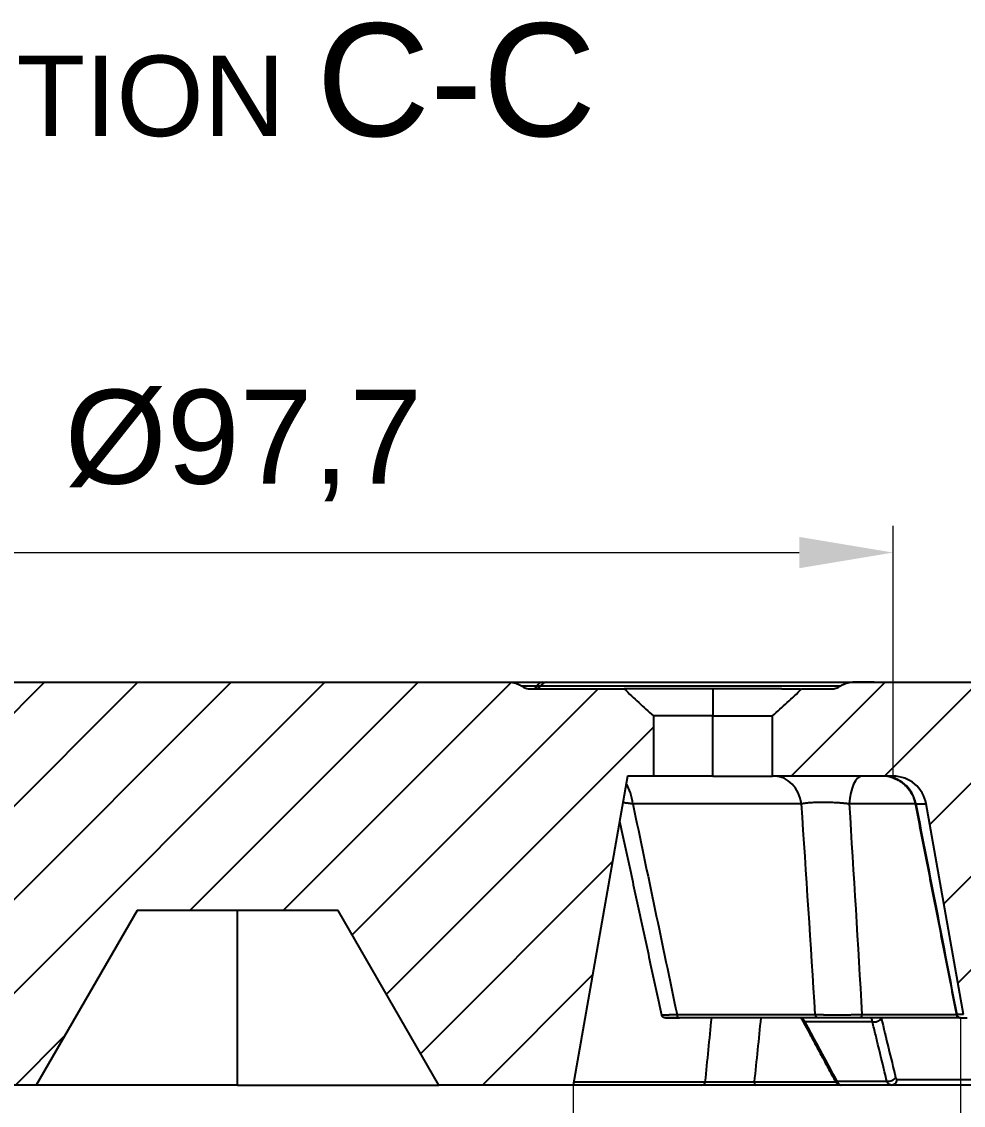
# Model space of a CAD drawing. Header units: millimetres. Extents: x 18 to 755, y 19 to 576.
# Drawn here: x 581.1 to 651.3, y 460.8 to 541.5 of the extents above; entities that cross this region are included whole.
import ezdxf

# ---------------------------------------------------------------- set-up
doc = ezdxf.new("R2010")
doc.units = ezdxf.units.MM
doc.layers.add('1', color=7, linetype='Continuous', true_color=0xffffff)
doc.styles.add('Arial', font='Arial')
doc.dimstyles.get("Standard").update_dxf_attribs({"dimtxt": 0.18, "dimasz": 0.18, "dimexe": 0.18, "dimexo": 0.0625, "dimgap": 0.09, "dimtad": 0, "dimtih": 1, "dimtoh": 1, "dimdec": 4, "dimzin": 0, "dimdsep": 46, "dimtxsty": 'Standard', "dimcen": 0.09, "dimadec": 0, "dimazin": 0, "dimtfac": 1, "dimtdec": 4, "dimtofl": 0, "dimtmove": 0, "dimatfit": 3, "dimfxl": 1, "dimtolj": 1, "dimtzin": 0, "dimarcsym": 0})

# ---------------------------------------------------------------- blocks, each defined once
blk = doc.blocks.new('_U2')
at = {"layer": '1', "color": 18, "linetype": 'Continuous', "lineweight": 13}
for p, q in [((548.343, 485.321), (548.343, 503.973)), ((646.037, 485.321), (646.037, 503.973)), ((555.343, 501.973), (639.037, 501.973))]:
    blk.add_line(p, q, dxfattribs=at)
at = {"layer": '1', "color": 18}
for points in [[(555.343, 503.14), (555.343, 500.806), (548.343, 501.973)], [(639.037, 500.806), (639.037, 503.14), (646.037, 501.973)]]:
    blk.add_solid(points, dxfattribs=at)
at = {"layer": 'Defpoints', "color": 0}
for p in [(646.037, 501.973), (548.343, 485.321), (646.037, 485.321)]:
    blk.add_point(p, dxfattribs=at)
at = {"layer": '1', "color": 18, "lineweight": -3, "insert": (584.303, 514.104), "char_height": 7, "attachment_point": 1, "style": 'Arial'}
blk.add_mtext('\\A1;%%c97,7', dxfattribs=at)
blk = doc.blocks.new('_U3')
at = {"layer": '1', "color": 18, "linetype": 'Continuous', "lineweight": 13}
for p, q in [((468.19, 462.321), (468.19, 390.241)), ((726.19, 462.321), (726.19, 390.241)), ((475.19, 392.241), (719.19, 392.241))]:
    blk.add_line(p, q, dxfattribs=at)
at = {"layer": '1', "color": 18}
for points in [[(475.19, 393.408), (475.19, 391.075), (468.19, 392.241)], [(719.19, 391.075), (719.19, 393.408), (726.19, 392.241)]]:
    blk.add_solid(points, dxfattribs=at)
at = {"layer": 'Defpoints', "color": 0}
for p in [(468.19, 462.321), (726.19, 462.321), (726.19, 392.241)]:
    blk.add_point(p, dxfattribs=at)
at = {"layer": '1', "color": 18, "lineweight": -3, "insert": (585.651, 403.273), "char_height": 7, "attachment_point": 1, "style": 'Arial'}
blk.add_mtext('\\A1;%%c258', dxfattribs=at)
blk = doc.blocks.new('_U5')
at = {"layer": '1', "color": 18, "linetype": 'Continuous', "lineweight": 13}
for p, q in [((543.116, 467.569), (542.994, 414.802)), ((651.065, 467.321), (650.944, 414.554)), ((549.999, 416.786), (643.949, 416.57))]:
    blk.add_line(p, q, dxfattribs=at)
at = {"layer": '1', "color": 18}
for points in [[(550.002, 417.952), (549.996, 415.619), (542.999, 416.802)], [(643.946, 415.403), (643.951, 417.737), (650.949, 416.554)]]:
    blk.add_solid(points, dxfattribs=at)
at = {"layer": 'Defpoints', "color": 0}
for p in [(543.116, 467.569), (651.065, 467.321), (650.949, 416.554)]:
    blk.add_point(p, dxfattribs=at)
at = {"layer": '1', "color": 18, "lineweight": -3, "insert": (581.388, 428.845), "char_height": 7, "attachment_point": 1, "rotation": 359.86842, "style": 'Arial'}
blk.add_mtext('\\A1;%%c107,9', dxfattribs=at)
blk = doc.blocks.new('_U6')
at = {"layer": '1', "color": 18, "linetype": 'Continuous', "lineweight": 13}
for p, q in [((572.19, 462.321), (572.19, 434.934)), ((622.19, 462.321), (622.19, 434.934)), ((579.19, 436.934), (615.19, 436.934))]:
    blk.add_line(p, q, dxfattribs=at)
at = {"layer": '1', "color": 18}
for points in [[(579.19, 438.1), (579.19, 435.767), (572.19, 436.934)], [(615.19, 435.767), (615.19, 438.1), (622.19, 436.934)]]:
    blk.add_solid(points, dxfattribs=at)
at = {"layer": 'Defpoints', "color": 0}
for p in [(572.19, 462.321), (622.19, 462.321), (622.19, 436.934)]:
    blk.add_point(p, dxfattribs=at)
at = {"layer": '1', "color": 18, "lineweight": -3, "insert": (588.388, 447.966), "char_height": 7, "attachment_point": 1, "style": 'Arial'}
blk.add_mtext('\\A1;%%c50', dxfattribs=at)

msp = doc.modelspace()

# ---------------------------------------------------------------- hatches: boundary and pattern name
at = {"layer": '1', "lineweight": -3}
h = msp.add_hatch(dxfattribs=at)
h.set_pattern_fill('ANSI31', scale=1.55, style=0)
edge = h.paths.add_edge_path(flags=0)
edge.add_line((568.135, 485.321), (566.214, 485.321))
edge.add_line((566.214, 485.321), (566.214, 489.821))
edge.add_spline(control_points=[(566.214, 489.821), (566.397, 489.985), (566.581, 490.148), (566.944, 490.479), (567.126, 490.645), (567.668, 491.146), (568.027, 491.483), (568.384, 491.821)], knot_values=[0, 0, 0, 0, 0.25, 0.25, 0.5, 0.5, 1, 1, 1, 1], degree=3, periodic=0)
edge.add_line((568.384, 491.821), (575.376, 491.821))
edge.add_spline(control_points=[(575.376, 491.821), (575.433, 491.821), (575.545, 491.829), (575.655, 491.854), (575.764, 491.888), (575.817, 491.909), (575.919, 491.959), (575.968, 491.988), (576.014, 492.021)], knot_values=[0, 0, 0, 0, 0.25, 0.5, 0.5, 0.75, 0.75, 1, 1, 1, 1], degree=3, periodic=0)
edge.add_spline(control_points=[(576.014, 492.021), (576.084, 492.07), (576.158, 492.113), (576.273, 492.17), (576.313, 492.187), (576.392, 492.218), (576.432, 492.232), (576.514, 492.258), (576.555, 492.269), (576.638, 492.288), (576.68, 492.295), (576.806, 492.314), (576.89, 492.321), (576.976, 492.321)], knot_values=[0, 0, 0, 0, 0.25, 0.25, 0.375, 0.375, 0.5, 0.5, 0.625, 0.625, 0.75, 0.75, 1, 1, 1, 1], degree=3, periodic=0)
edge.add_line((576.976, 492.321), (617.404, 492.321))
edge.add_spline(control_points=[(617.404, 492.321), (617.49, 492.321), (617.575, 492.314), (617.702, 492.295), (617.744, 492.287), (617.827, 492.268), (617.868, 492.257), (617.989, 492.22), (618.068, 492.189), (618.184, 492.132), (618.221, 492.112), (618.295, 492.068), (618.331, 492.045), (618.366, 492.021)], knot_values=[0, 0, 0, 0, 0.25, 0.25, 0.375, 0.375, 0.5, 0.5, 0.75, 0.75, 0.875, 0.875, 1, 1, 1, 1], degree=3, periodic=0)
edge.add_spline(control_points=[(618.366, 492.021), (618.412, 491.988), (618.461, 491.959), (618.562, 491.91), (618.614, 491.889), (618.723, 491.855), (618.778, 491.842), (618.891, 491.825), (618.948, 491.821), (619.005, 491.821)], knot_values=[0, 0, 0, 0, 0.25, 0.25, 0.5, 0.5, 0.75, 0.75, 1, 1, 1, 1], degree=3, periodic=0)
edge.add_line((619.005, 491.821), (625.996, 491.821))
edge.add_spline(control_points=[(625.996, 491.821), (626.354, 491.483), (626.713, 491.146), (627.255, 490.646), (627.436, 490.479), (627.8, 490.148), (627.983, 489.985), (628.166, 489.821)], knot_values=[0, 0, 0, 0, 0.5, 0.5, 0.75, 0.75, 1, 1, 1, 1], degree=3, periodic=0)
edge.add_line((628.166, 489.821), (628.166, 485.321))
edge.add_line((628.166, 485.321), (626.246, 485.321))
edge.add_line((626.246, 485.321), (622.19, 462.321))
edge.add_line((622.19, 462.321), (612.19, 462.321))
edge.add_line((612.19, 462.321), (604.685, 475.321))
edge.add_line((604.685, 475.321), (589.696, 475.321))
edge.add_line((589.696, 475.321), (582.19, 462.321))
edge.add_line((582.19, 462.321), (572.19, 462.321))
edge.add_line((572.19, 462.321), (568.135, 485.321))
edge = h.paths.add_edge_path(flags=0)
edge.add_line((726.19, 462.321), (722.11, 462.321))
edge.add_arc((722.11, 462.821), 0.5, 190, 270, ccw=False)
edge.add_line((721.617, 462.734), (717.999, 483.255))
edge.add_arc((715.537, 482.821), 2.5, 10, 90)
edge.add_line((715.537, 485.321), (663.343, 485.321))
edge.add_arc((663.343, 482.821), 2.5, 90, 170)
edge.add_line((660.881, 483.255), (658.145, 467.734))
edge.add_arc((657.652, 467.821), 0.5, 270, 350, ccw=False)
edge.add_line((657.652, 467.321), (651.56, 467.321))
edge.add_arc((651.56, 467.621), 0.3, 190, 270, ccw=False)
edge.add_line((651.265, 467.569), (648.499, 483.255))
edge.add_arc((646.037, 482.821), 2.5, 10, 90)
edge.add_line((646.037, 485.321), (637.054, 485.321))
edge.add_line((637.054, 485.321), (637.054, 489.821))
edge.add_spline(control_points=[(637.054, 489.821), (637.237, 489.985), (637.421, 490.148), (637.785, 490.479), (637.966, 490.645), (638.508, 491.146), (638.867, 491.483), (639.225, 491.821)], knot_values=[0, 0, 0, 0, 0.25, 0.25, 0.5, 0.5, 1, 1, 1, 1], degree=3, periodic=0)
edge.add_line((639.225, 491.821), (641.44, 491.821))
edge.add_spline(control_points=[(641.44, 491.821), (641.497, 491.821), (641.554, 491.825), (641.665, 491.842), (641.72, 491.854), (641.829, 491.888), (641.882, 491.909), (641.985, 491.959), (642.034, 491.988), (642.08, 492.021)], knot_values=[0, 0, 0, 0, 0.25, 0.25, 0.5, 0.5, 0.75, 0.75, 1, 1, 1, 1], degree=3, periodic=0)
edge.add_spline(control_points=[(642.08, 492.021), (642.15, 492.07), (642.223, 492.113), (642.377, 492.188), (642.456, 492.219), (642.578, 492.257), (642.619, 492.268), (642.701, 492.287), (642.743, 492.295), (642.868, 492.314), (642.952, 492.321), (643.037, 492.321)], knot_values=[0, 0, 0, 0, 0.25, 0.25, 0.5, 0.5, 0.625, 0.625, 0.75, 0.75, 1, 1, 1, 1], degree=3, periodic=0)
edge.add_spline(control_points=[(643.037, 492.321), (654.226, 492.321), (665.415, 492.321), (676.604, 492.321)], knot_values=[0, 0, 0, 0, 1, 1, 1, 1], degree=3, periodic=0)
edge.add_arc((676.604, 490.821), 1.5, 53.1301, 90, ccw=False)
edge.add_arc((678.104, 492.821), 1, 233.1301, 270)
edge.add_line((678.104, 491.821), (691.276, 491.821))
edge.add_arc((691.276, 492.821), 1, 270, 306.8699)
edge.add_arc((692.776, 490.821), 1.5, 90, 126.8699, ccw=False)
edge.add_line((692.776, 492.321), (736.19, 492.321))
edge.add_line((736.19, 492.321), (736.19, 482.98))
edge.add_line((736.19, 482.98), (734.053, 465.321))
edge.add_line((734.053, 465.321), (726.19, 465.321))
edge.add_line((726.19, 465.321), (726.19, 462.321))
edge = h.paths.add_edge_path(flags=0)
edge.add_spline(control_points=[(555.156, 491.821), (555.513, 491.483), (555.872, 491.146), (556.414, 490.646), (556.596, 490.479), (556.96, 490.149), (557.143, 489.985), (557.326, 489.821)], knot_values=[0, 0, 0, 0, 0.5, 0.5, 0.75, 0.75, 1, 1, 1, 1], degree=3, periodic=0)
edge.add_line((557.326, 489.821), (557.326, 485.321))
edge.add_line((557.326, 485.321), (548.343, 485.321))
edge.add_arc((548.343, 482.821), 2.5, 90, 170)
edge.add_line((545.881, 483.255), (543.116, 467.569))
edge.add_arc((542.82, 467.621), 0.3, 270, 350, ccw=False)
edge.add_line((542.82, 467.321), (536.728, 467.321))
edge.add_arc((536.728, 467.821), 0.5, 190, 270, ccw=False)
edge.add_line((536.236, 467.734), (533.499, 483.255))
edge.add_arc((531.037, 482.821), 2.5, 10, 90)
edge.add_line((531.037, 485.321), (478.843, 485.321))
edge.add_arc((478.843, 482.821), 2.5, 90, 170)
edge.add_line((476.381, 483.255), (472.763, 462.734))
edge.add_arc((472.271, 462.821), 0.5, 270, 350, ccw=False)
edge.add_line((472.271, 462.321), (468.19, 462.321))
edge.add_line((468.19, 462.321), (468.19, 465.321))
edge.add_line((468.19, 465.321), (460.327, 465.321))
edge.add_line((460.327, 465.321), (458.19, 482.98))
edge.add_line((458.19, 482.98), (458.19, 492.321))
edge.add_line((458.19, 492.321), (501.604, 492.321))
edge.add_arc((501.604, 490.821), 1.5, 53.1301, 90, ccw=False)
edge.add_arc((503.104, 492.821), 1, 233.1301, 270)
edge.add_line((503.104, 491.821), (516.276, 491.821))
edge.add_arc((516.276, 492.821), 1, 270, 306.8699)
edge.add_arc((517.776, 490.821), 1.5, 90, 126.8699, ccw=False)
edge.add_spline(control_points=[(517.776, 492.321), (528.965, 492.321), (540.154, 492.321), (551.343, 492.321)], knot_values=[0, 0, 0, 0, 1, 1, 1, 1], degree=3, periodic=0)
edge.add_spline(control_points=[(551.343, 492.321), (551.428, 492.321), (551.513, 492.314), (551.639, 492.295), (551.681, 492.287), (551.764, 492.268), (551.804, 492.257), (551.925, 492.219), (552.004, 492.188), (552.119, 492.132), (552.156, 492.112), (552.229, 492.068), (552.265, 492.045), (552.3, 492.021)], knot_values=[0, 0, 0, 0, 0.25, 0.25, 0.375, 0.375, 0.5, 0.5, 0.75, 0.75, 0.875, 0.875, 1, 1, 1, 1], degree=3, periodic=0)
edge.add_spline(control_points=[(552.3, 492.021), (552.347, 491.988), (552.395, 491.959), (552.497, 491.909), (552.549, 491.889), (552.658, 491.855), (552.714, 491.842), (552.826, 491.825), (552.883, 491.821), (552.94, 491.821)], knot_values=[0, 0, 0, 0, 0.25, 0.25, 0.5, 0.5, 0.75, 0.75, 1, 1, 1, 1], degree=3, periodic=0)
edge.add_line((552.94, 491.821), (555.156, 491.821))

# ---------------------------------------------------------------- linework, layer by layer
at = {"layer": '1', "color": 7, "lineweight": -3}
for p, q in [((576.976, 492.321), (617.404, 492.321)), ((643.037, 492.321), (676.604, 492.321)), ((618.366, 492.021), (618.366, 492.021)), ((619.005, 491.821), (625.996, 491.821)), ((632.61, 491.821), (625.996, 491.821)), ((637.739, 491.821), (632.61, 491.821)), ((632.61, 491.821), (632.61, 489.821)), ((639.225, 491.821), (641.44, 491.821)), ((628.166, 489.821), (628.166, 485.321)), ((632.61, 489.821), (628.166, 489.821)), ((632.61, 485.321), (632.61, 489.821)), ((632.61, 489.821), (637.054, 489.821)), ((637.054, 485.321), (637.054, 489.821)), ((626.246, 485.321), (622.19, 462.321)), ((628.166, 485.321), (626.246, 485.321)), ((632.61, 485.321), (628.166, 485.321)), ((632.61, 485.321), (637.054, 485.321)), ((646.037, 485.321), (637.054, 485.321)), ((639.209, 483.255), (626.636, 483.255)), ((647.699, 483.255), (642.759, 483.255)), ((647.723, 483.255), (648.499, 483.255)), ((651.265, 467.569), (648.499, 483.255)), ((589.696, 475.321), (582.19, 462.321)), ((604.685, 475.321), (589.696, 475.321)), ((597.19, 462.321), (597.19, 475.321)), ((612.19, 462.321), (604.685, 475.321)), ((629.93, 467.569), (640.228, 467.569)), ((640.463, 467.321), (630.109, 467.321)), ((651.065, 467.321), (643.597, 467.321)), ((643.71, 467.569), (650.773, 467.569)), ((651.265, 467.569), (650.772, 467.569)), ((651.065, 467.321), (651.56, 467.321)), ((644.489, 467.028), (639.45, 467.028)), ((622.234, 462.569), (632.037, 462.569)), ((635.68, 462.569), (641.771, 462.569)), ((641.833, 462.614), (645.565, 462.614)), ((646.332, 462.734), (659.245, 462.734)), ((582.19, 462.321), (572.19, 462.321)), ((597.19, 462.321), (582.19, 462.321)), ((597.19, 462.321), (612.19, 462.321)), ((622.19, 462.321), (612.19, 462.321)), ((631.764, 462.321), (622.19, 462.321)), ((642.165, 462.321), (635.772, 462.321)), ((645.877, 462.321), (642.164, 462.321)), ((658.79, 462.321), (645.877, 462.321))]:
    msp.add_line(p, q, dxfattribs=at)
msp.add_arc((646.037, 482.821), 2.5, 10, 90, dxfattribs=at)
for centre, major_axis, ratio, start_param, end_param in [((619.879, 490.821), (0, -1.5), 0.434018, 3.141593, 3.785094), ((620.234, 490.821), (0, -1.5), 0.555721, 3.141593, 3.785094), ((619.228, 492.821), (0, 1), 0.434018, 3.141593, 3.785094), ((619.4, 492.821), (0, 1), 0.555721, 3.141593, 3.785094), ((637.193, 482.821), (0, -2.5), 0.818948, 1.745329, 3.141593), ((643.702, 482.821), (0, -2.5), 0.382668, 3.141593, 4.537856), ((645.298, 482.821), (0, -2.5), 0.984875, 1.745329, 3.141593), ((625.223, 482.821), (0, -2.5), 0.573895, 1.745329, 2.445425), ((630.109, 467.621), (0, 0.3), 0.60546, 1.745329, 3.141593), ((640.463, 467.621), (0, 0.3), 0.795895, 1.745329, 3.141593), ((643.597, 467.621), (0, 0.3), 0.382668, 3.141593, 4.537856), ((644.692, 467.381), (0.486, 0.118), 0.713982, 4.11653, 5.714791), ((651.065, 467.621), (0, 0.3), 0.990894, 1.745329, 3.141593), ((639.559, 467.24), (-0.264, -0.143), 0.595518, 6.268256, 7.140514), ((631.764, 462.621), (0, 0.3), 0.923873, 3.141593, 4.537856), ((635.772, 462.621), (0, 0.3), 0.309266, 1.745329, 3.141593), ((641.942, 462.826), (-0.264, -0.143), 0.595499, 6.275235, 7.139363), ((645.761, 462.967), (0.486, 0.117), 0.711726, 4.132421, 5.716874), ((645.877, 462.821), (0, 0.5), 0.923873, 3.141593, 4.537856)]:
    msp.add_ellipse(centre, major_axis=major_axis, ratio=ratio, start_param=start_param, end_param=end_param, dxfattribs=at)
for points, knots in [([(617.404, 492.321), (617.49, 492.321), (617.575, 492.314), (617.702, 492.295), (617.744, 492.287), (617.827, 492.268), (617.868, 492.257), (617.989, 492.22), (618.068, 492.189), (618.184, 492.132), (618.221, 492.112), (618.295, 492.068), (618.331, 492.045), (618.366, 492.021)], [0, 0, 0, 0, 0.25, 0.25, 0.375, 0.375, 0.5, 0.5, 0.75, 0.75, 0.875, 0.875, 1, 1, 1, 1]), ([(617.459, 492.321), (617.485, 492.321), (617.512, 492.321), (617.738, 492.321), (617.94, 492.321), (618.34, 492.321), (618.538, 492.321), (618.93, 492.321), (619.124, 492.321), (619.507, 492.321), (619.697, 492.321), (619.879, 492.321)], [0, 0, 0, 0, 0.032414, 0.032414, 0.274311, 0.274311, 0.516207, 0.516207, 0.758104, 0.758104, 1, 1, 1, 1]), ([(619.879, 492.321), (619.948, 492.321), (620.015, 492.321), (620.132, 492.321), (620.184, 492.321), (620.234, 492.321)], [0, 0, 0, 0, 0.557102, 0.557102, 1, 1, 1, 1]), ([(620.234, 492.321), (623.043, 492.321), (625.751, 492.321), (629.607, 492.321), (630.858, 492.321), (632.673, 492.321), (633.267, 492.321), (634.426, 492.321), (634.991, 492.321), (636.637, 492.321), (637.671, 492.321), (639.586, 492.321), (640.466, 492.321), (641.64, 492.321), (642.004, 492.321), (642.67, 492.321), (642.973, 492.321), (643.508, 492.321), (643.74, 492.321), (644.128, 492.321), (644.283, 492.321), (644.621, 492.321), (644.68, 492.321), (644.533, 492.321), (644.493, 492.321), (644.39, 492.321), (644.328, 492.321), (644.11, 492.321), (643.923, 492.321), (643.505, 492.321), (643.285, 492.321), (643.038, 492.321)], [0, 0, 0, 0, 0.191879, 0.191879, 0.287819, 0.287819, 0.335788, 0.335788, 0.383758, 0.383758, 0.479698, 0.479698, 0.575637, 0.575637, 0.623607, 0.623607, 0.671577, 0.671577, 0.719547, 0.719547, 0.767517, 0.767517, 0.863456, 0.863456, 0.887441, 0.887441, 0.911426, 0.911426, 0.959396, 0.959396, 1, 1, 1, 1]), ([(642.08, 492.021), (642.15, 492.07), (642.223, 492.113), (642.377, 492.188), (642.456, 492.219), (642.578, 492.257), (642.619, 492.268), (642.701, 492.287), (642.743, 492.295), (642.868, 492.314), (642.952, 492.321), (643.037, 492.321)], [0, 0, 0, 0, 0.25, 0.25, 0.5, 0.5, 0.625, 0.625, 0.75, 0.75, 1, 1, 1, 1]), ([(618.366, 492.021), (618.412, 491.988), (618.461, 491.959), (618.562, 491.91), (618.614, 491.889), (618.723, 491.855), (618.778, 491.842), (618.891, 491.825), (618.948, 491.821), (619.005, 491.821)], [0, 0, 0, 0, 0.25, 0.25, 0.5, 0.5, 0.75, 0.75, 1, 1, 1, 1]), ([(619.489, 492.021), (619.295, 492.021), (619.093, 492.02), (618.717, 492.02), (618.541, 492.021), (618.366, 492.021)], [0, 0, 0, 0, 0.526454, 0.526454, 1, 1, 1, 1]), ([(619.734, 492.021), (619.727, 492.021), (619.714, 492.021), (619.694, 492.021), (619.674, 492.021), (619.654, 492.021), (619.634, 492.021), (619.614, 492.021), (619.593, 492.021), (619.573, 492.021), (619.552, 492.021), (619.531, 492.021), (619.51, 492.021), (619.496, 492.021), (619.489, 492.021)], [0, 0, 0, 0, 0.083219, 0.166438, 0.249663, 0.332901, 0.416157, 0.499439, 0.582751, 0.666101, 0.749495, 0.832938, 0.916438, 1, 1, 1, 1]), ([(642.081, 492.021), (641.592, 492.021), (641.009, 492.021), (639.576, 492.021), (638.707, 492.021), (636.822, 492.021), (635.804, 492.021), (634.186, 492.021), (633.632, 492.021), (632.495, 492.021), (631.911, 492.021), (630.133, 492.021), (628.907, 492.021), (625.13, 492.021), (622.481, 492.021), (619.734, 492.021)], [0, 0, 0, 0, 0.124279, 0.124279, 0.270233, 0.270233, 0.416186, 0.416186, 0.489163, 0.489163, 0.56214, 0.56214, 0.708093, 0.708093, 1, 1, 1, 1]), ([(625.996, 491.821), (626.354, 491.483), (626.713, 491.146), (627.255, 490.646), (627.436, 490.479), (627.8, 490.148), (627.983, 489.984), (628.166, 489.821)], [0, 0, 0, 0, 0.5, 0.5, 0.75, 0.75, 1, 1, 1, 1]), ([(637.054, 489.821), (637.238, 489.984), (637.421, 490.148), (637.785, 490.479), (637.966, 490.645), (638.508, 491.146), (638.867, 491.483), (639.225, 491.821)], [0, 0, 0, 0, 0.25, 0.25, 0.5, 0.5, 1, 1, 1, 1]), ([(637.739, 491.821), (637.889, 491.821), (638.033, 491.822), (638.236, 491.825), (638.301, 491.825), (638.428, 491.826), (638.489, 491.826), (638.577, 491.826), (638.606, 491.826), (638.662, 491.826), (638.689, 491.826), (638.77, 491.825), (638.821, 491.825), (638.967, 491.822), (639.055, 491.821), (639.135, 491.821)], [0, 0, 0, 0, 0.25, 0.25, 0.375, 0.375, 0.5, 0.5, 0.5625, 0.5625, 0.625, 0.625, 0.75, 0.75, 1, 1, 1, 1]), ([(641.44, 491.821), (641.497, 491.821), (641.554, 491.825), (641.665, 491.842), (641.72, 491.854), (641.829, 491.888), (641.882, 491.909), (641.985, 491.959), (642.034, 491.988), (642.08, 492.021)], [0, 0, 0, 0, 0.25, 0.25, 0.5, 0.5, 0.75, 0.75, 1, 1, 1, 1]), ([(645.819, 485.296), (645.818, 485.29), (645.837, 485.273), (645.949, 485.227), (646.176, 485.136), (646.462, 484.995), (646.764, 484.797), (647.127, 484.474), (647.473, 483.974), (647.623, 483.538), (647.667, 483.307)], [0, 0, 0, 0, 0.095686, 0.236212, 0.357171, 0.460671, 0.55323, 0.642853, 0.823089, 1, 1, 1, 1]), ([(626.636, 483.255), (626.629, 483.256), (626.614, 483.258), (626.592, 483.261), (626.571, 483.263), (626.549, 483.266), (626.528, 483.269), (626.507, 483.272), (626.486, 483.274), (626.466, 483.277), (626.445, 483.28), (626.425, 483.282), (626.405, 483.285), (626.385, 483.287), (626.365, 483.29), (626.346, 483.292), (626.326, 483.294), (626.307, 483.297), (626.288, 483.299), (626.27, 483.301), (626.251, 483.303), (626.233, 483.306), (626.215, 483.308), (626.197, 483.31), (626.179, 483.312), (626.162, 483.314), (626.145, 483.316), (626.128, 483.318), (626.111, 483.32), (626.094, 483.322), (626.078, 483.324), (626.062, 483.325), (626.046, 483.327), (626.03, 483.329), (626.015, 483.331), (625.999, 483.332), (625.984, 483.334), (625.97, 483.335), (625.955, 483.337), (625.94, 483.339), (625.926, 483.34), (625.91, 483.342), (625.9, 483.343), (625.893, 483.343)], [0, 0, 0, 0, 0.02566, 0.051263, 0.076807, 0.10229, 0.127713, 0.153072, 0.178367, 0.203597, 0.22876, 0.253855, 0.278881, 0.303835, 0.328718, 0.353528, 0.378263, 0.402923, 0.427505, 0.452009, 0.476434, 0.500778, 0.52504, 0.549219, 0.573314, 0.597324, 0.621247, 0.645083, 0.66883, 0.692486, 0.716053, 0.739527, 0.762908, 0.786195, 0.809387, 0.832482, 0.855481, 0.878382, 0.901184, 0.923885, 0.946486, 0.968986, 1, 1, 1, 1]), ([(642.759, 483.255), (642.751, 483.256), (642.735, 483.258), (642.711, 483.261), (642.686, 483.263), (642.662, 483.266), (642.637, 483.269), (642.613, 483.272), (642.588, 483.274), (642.564, 483.277), (642.539, 483.28), (642.515, 483.282), (642.49, 483.285), (642.465, 483.287), (642.441, 483.29), (642.416, 483.292), (642.392, 483.294), (642.367, 483.297), (642.343, 483.299), (642.318, 483.301), (642.294, 483.303), (642.269, 483.306), (642.245, 483.308), (642.22, 483.31), (642.196, 483.312), (642.172, 483.314), (642.147, 483.316), (642.123, 483.318), (642.099, 483.32), (642.075, 483.322), (642.051, 483.324), (642.027, 483.325), (642.003, 483.327), (641.979, 483.329), (641.955, 483.331), (641.931, 483.332), (641.907, 483.334), (641.884, 483.335), (641.86, 483.337), (641.837, 483.338), (641.813, 483.34), (641.713, 483.346), (641.536, 483.355), (641.283, 483.365), (641.035, 483.371), (640.793, 483.373), (640.557, 483.371), (640.328, 483.365), (640.106, 483.355), (639.952, 483.346), (639.858, 483.338), (639.819, 483.335), (639.78, 483.332), (639.741, 483.328), (639.703, 483.325), (639.665, 483.321), (639.627, 483.317), (639.589, 483.312), (639.552, 483.308), (639.515, 483.303), (639.479, 483.299), (639.443, 483.294), (639.408, 483.289), (639.373, 483.283), (639.339, 483.278), (639.306, 483.272), (639.273, 483.267), (639.241, 483.261), (639.22, 483.257), (639.209, 483.255)], [0, 0, 0, 0, 0.006624, 0.013234, 0.019828, 0.026406, 0.032968, 0.039514, 0.046044, 0.052556, 0.059051, 0.065528, 0.071988, 0.078428, 0.084851, 0.091254, 0.097638, 0.104002, 0.110346, 0.11667, 0.122973, 0.129255, 0.135516, 0.141756, 0.147973, 0.154169, 0.160342, 0.166492, 0.17262, 0.178724, 0.184804, 0.190861, 0.196894, 0.202902, 0.208885, 0.214844, 0.220778, 0.226686, 0.232568, 0.238425, 0.244255, 0.250059, 0.313368, 0.376237, 0.438495, 0.499985, 0.561512, 0.623798, 0.686682, 0.749996, 0.762246, 0.774611, 0.78709, 0.79968, 0.812377, 0.825181, 0.838088, 0.851096, 0.864201, 0.877402, 0.890695, 0.904077, 0.917546, 0.931098, 0.944731, 0.95844, 0.972224, 0.986078, 1, 1, 1, 1]), ([(647.723, 483.255), (647.721, 483.256), (647.718, 483.258), (647.713, 483.261), (647.709, 483.263), (647.704, 483.266), (647.7, 483.269), (647.696, 483.272), (647.693, 483.274), (647.69, 483.277), (647.686, 483.28), (647.684, 483.282), (647.681, 483.285), (647.679, 483.287), (647.676, 483.29), (647.674, 483.292), (647.673, 483.294), (647.671, 483.297), (647.67, 483.299), (647.669, 483.301), (647.668, 483.303), (647.667, 483.306), (647.667, 483.308), (647.667, 483.31), (647.667, 483.312), (647.667, 483.314), (647.668, 483.316), (647.668, 483.318), (647.669, 483.32), (647.67, 483.321), (647.67, 483.322), (647.67, 483.322)], [0, 0, 0, 0, 0.036968, 0.073853, 0.110653, 0.147367, 0.183992, 0.220527, 0.256969, 0.293317, 0.329568, 0.365722, 0.401776, 0.437727, 0.473576, 0.509318, 0.544953, 0.58048, 0.615895, 0.651197, 0.686385, 0.721457, 0.756411, 0.791245, 0.825958, 0.860548, 0.895014, 0.929353, 0.963564, 0.997646, 1, 1, 1, 1]), ([(628.771, 467.559), (628.766, 467.558), (628.762, 467.557), (628.776, 467.556), (628.81, 467.556), (628.863, 467.555), (628.934, 467.556), (629.025, 467.556), (629.135, 467.557), (629.228, 467.558), (629.292, 467.559), (629.32, 467.559), (629.349, 467.56), (629.379, 467.56), (629.41, 467.561), (629.442, 467.561), (629.474, 467.561), (629.508, 467.562), (629.542, 467.562), (629.577, 467.563), (629.613, 467.563), (629.65, 467.564), (629.688, 467.565), (629.726, 467.565), (629.765, 467.566), (629.805, 467.566), (629.846, 467.567), (629.888, 467.568), (629.916, 467.568), (629.93, 467.569)], [0, 0, 0, 0, 0.083669, 0.167244, 0.250208, 0.3323, 0.414434, 0.49743, 0.581025, 0.664948, 0.68157, 0.698325, 0.715211, 0.732224, 0.74936, 0.766616, 0.783987, 0.801471, 0.819062, 0.836758, 0.854553, 0.872445, 0.890428, 0.908498, 0.92665, 0.944882, 0.963187, 0.981561, 1, 1, 1, 1]), ([(628.765, 467.558), (628.767, 467.548), (628.772, 467.528), (628.783, 467.502), (628.793, 467.48), (628.802, 467.464), (628.812, 467.45), (628.84, 467.41), (628.873, 467.386), (628.946, 467.356), (629.082, 467.34), (629.314, 467.328), (629.656, 467.322), (629.947, 467.32), (630.109, 467.321)], [0, 0, 0, 0, 0.016697, 0.031351, 0.037702, 0.043856, 0.050733, 0.059405, 0.124723, 0.24083, 0.398052, 0.583645, 0.788116, 1, 1, 1, 1]), ([(630.109, 467.321), (629.875, 467.321), (629.674, 467.321), (629.347, 467.321), (629.225, 467.321), (629.073, 467.321), (629.044, 467.321), (629.084, 467.321), (629.15, 467.321), (629.262, 467.321)], [0, 0, 0, 0, 0.25, 0.25, 0.5, 0.5, 0.75, 0.75, 1, 1, 1, 1]), ([(639.145, 467.321), (639.147, 467.321), (639.15, 467.321), (639.156, 467.32), (639.161, 467.32), (639.167, 467.319), (639.172, 467.318), (639.178, 467.316), (639.183, 467.315), (639.189, 467.313), (639.195, 467.311), (639.2, 467.309), (639.206, 467.307), (639.212, 467.304), (639.217, 467.301), (639.223, 467.298), (639.229, 467.295), (639.235, 467.291), (639.241, 467.288), (639.247, 467.284), (639.252, 467.28), (639.258, 467.275), (639.264, 467.271), (639.27, 467.266), (639.276, 467.261), (639.282, 467.256), (639.288, 467.25), (639.294, 467.245), (639.3, 467.239), (639.305, 467.233), (639.311, 467.227), (639.317, 467.221), (639.323, 467.214), (639.329, 467.207), (639.335, 467.201), (639.341, 467.193), (639.347, 467.186), (639.353, 467.179), (639.359, 467.171), (639.364, 467.163), (639.37, 467.155), (639.376, 467.147), (639.382, 467.139), (639.388, 467.131), (639.393, 467.122), (639.399, 467.113), (639.405, 467.104), (639.411, 467.095), (639.416, 467.086), (639.422, 467.077), (639.428, 467.067), (639.433, 467.058), (639.439, 467.048), (639.445, 467.038), (639.448, 467.031), (639.45, 467.028)], [0, 0, 0, 0, 0.019721, 0.039404, 0.05905, 0.078658, 0.09823, 0.117765, 0.137263, 0.156725, 0.176152, 0.195542, 0.214898, 0.234218, 0.253504, 0.272755, 0.291972, 0.311155, 0.330305, 0.349421, 0.368504, 0.387555, 0.406574, 0.42556, 0.444515, 0.463438, 0.48233, 0.501191, 0.520022, 0.538823, 0.557593, 0.576334, 0.595047, 0.61373, 0.632384, 0.651011, 0.669609, 0.68818, 0.706724, 0.72524, 0.743731, 0.762195, 0.780633, 0.799046, 0.817433, 0.835796, 0.854134, 0.872448, 0.890738, 0.909005, 0.927249, 0.94547, 0.963668, 0.981845, 1, 1, 1, 1]), ([(639.159, 467.306), (639.158, 467.302), (639.167, 467.289), (639.215, 467.23), (639.263, 467.152), (639.294, 467.099)], [0, 0, 0, 0, 0.249066, 0.587139, 1, 1, 1, 1]), ([(640.228, 467.569), (640.233, 467.568), (640.243, 467.568), (640.259, 467.568), (640.275, 467.568), (640.291, 467.567), (640.307, 467.567), (640.323, 467.567), (640.339, 467.566), (640.355, 467.566), (640.372, 467.566), (640.389, 467.565), (640.405, 467.565), (640.422, 467.565), (640.439, 467.565), (640.456, 467.564), (640.474, 467.564), (640.491, 467.564), (640.508, 467.563), (640.526, 467.563), (640.543, 467.563), (640.561, 467.563), (640.579, 467.562), (640.597, 467.562), (640.615, 467.562), (640.633, 467.562), (640.651, 467.562), (640.669, 467.561), (640.687, 467.561), (640.706, 467.561), (640.724, 467.561), (640.742, 467.561), (640.761, 467.56), (640.779, 467.56), (640.798, 467.56), (640.816, 467.56), (640.835, 467.56), (640.854, 467.559), (640.873, 467.559), (640.891, 467.559), (640.91, 467.559), (640.99, 467.558), (641.135, 467.557), (641.352, 467.556), (641.575, 467.556), (641.804, 467.555), (642.038, 467.556), (642.277, 467.556), (642.52, 467.557), (642.699, 467.558), (642.813, 467.559), (642.861, 467.559), (642.91, 467.56), (642.959, 467.56), (643.009, 467.561), (643.058, 467.561), (643.108, 467.561), (643.158, 467.562), (643.208, 467.562), (643.258, 467.563), (643.309, 467.563), (643.359, 467.564), (643.409, 467.565), (643.46, 467.565), (643.51, 467.566), (643.56, 467.566), (643.61, 467.567), (643.66, 467.568), (643.693, 467.568), (643.71, 467.569)], [0, 0, 0, 0, 0.006529, 0.013047, 0.019555, 0.026051, 0.032536, 0.039009, 0.045469, 0.051917, 0.058352, 0.064774, 0.071182, 0.077576, 0.083955, 0.09032, 0.09667, 0.103004, 0.109323, 0.115626, 0.121912, 0.128181, 0.134434, 0.140669, 0.146886, 0.153086, 0.159267, 0.165429, 0.171573, 0.177697, 0.183801, 0.189886, 0.195951, 0.201995, 0.208019, 0.214022, 0.220003, 0.225963, 0.231901, 0.237817, 0.243711, 0.249582, 0.312525, 0.375222, 0.437468, 0.499068, 0.560676, 0.622939, 0.685659, 0.748632, 0.7611, 0.773669, 0.786336, 0.799098, 0.811953, 0.824897, 0.837929, 0.851045, 0.864243, 0.877519, 0.89087, 0.904293, 0.917785, 0.931343, 0.944963, 0.958642, 0.972377, 0.986164, 1, 1, 1, 1]), ([(643.597, 467.321), (643.325, 467.321), (643.04, 467.321), (642.457, 467.321), (642.166, 467.321), (641.601, 467.321), (641.337, 467.321), (640.851, 467.321), (640.641, 467.321), (640.463, 467.321)], [0, 0, 0, 0, 0.25, 0.25, 0.5, 0.5, 0.75, 0.75, 1, 1, 1, 1]), ([(644.489, 467.028), (644.489, 467.032), (644.488, 467.039), (644.487, 467.05), (644.486, 467.061), (644.484, 467.072), (644.483, 467.083), (644.481, 467.093), (644.48, 467.103), (644.478, 467.113), (644.476, 467.123), (644.474, 467.133), (644.473, 467.142), (644.47, 467.151), (644.468, 467.16), (644.466, 467.169), (644.464, 467.178), (644.461, 467.186), (644.459, 467.194), (644.456, 467.202), (644.454, 467.209), (644.451, 467.217), (644.448, 467.224), (644.445, 467.23), (644.442, 467.237), (644.439, 467.245), (644.434, 467.255), (644.428, 467.265), (644.421, 467.275), (644.414, 467.283), (644.407, 467.291), (644.4, 467.298), (644.392, 467.304), (644.384, 467.309), (644.376, 467.313), (644.367, 467.317), (644.359, 467.319), (644.35, 467.32), (644.344, 467.321), (644.341, 467.321)], [0, 0, 0, 0, 0.020849, 0.041697, 0.062546, 0.083393, 0.104241, 0.125088, 0.145935, 0.166781, 0.187627, 0.208473, 0.229318, 0.250163, 0.271007, 0.291851, 0.312695, 0.333538, 0.354381, 0.375223, 0.396065, 0.416907, 0.437748, 0.458588, 0.479428, 0.500268, 0.538954, 0.577595, 0.616191, 0.654744, 0.693255, 0.731726, 0.770158, 0.808552, 0.846909, 0.885232, 0.92352, 0.961776, 1, 1, 1, 1]), ([(650.746, 467.564), (650.749, 467.548), (650.758, 467.516), (650.777, 467.476), (650.796, 467.446), (650.82, 467.416), (650.872, 467.367), (650.932, 467.34), (650.982, 467.328), (650.999, 467.325)], [0, 0, 0, 0, 0.10224, 0.206338, 0.260889, 0.31969, 0.458515, 0.819856, 1, 1, 1, 1]), ([(639.294, 467.099), (639.42, 466.866), (639.647, 466.446), (639.95, 465.884), (640.184, 465.451), (640.417, 465.018), (640.72, 464.458), (641.155, 463.652), (641.488, 463.034), (641.677, 462.684)], [0, 0, 0, 0, 0.158179, 0.285494, 0.381944, 0.452479, 0.57989, 0.762397, 1, 1, 1, 1]), ([(639.45, 467.028), (639.526, 466.886), (639.603, 466.745), (639.984, 466.038), (640.29, 465.472), (641.007, 464.142), (641.42, 463.378), (641.833, 462.614)], [0, 0, 0, 0, 0.096089, 0.096089, 0.480447, 0.480447, 1, 1, 1, 1]), ([(645.565, 462.614), (645.51, 462.841), (645.454, 463.069), (645.178, 464.207), (644.957, 465.116), (644.653, 466.359), (644.571, 466.693), (644.489, 467.028)], [0, 0, 0, 0, 0.154458, 0.154458, 0.772291, 0.772291, 1, 1, 1, 1]), ([(632.037, 462.569), (632.04, 462.568), (632.047, 462.568), (632.057, 462.568), (632.067, 462.567), (632.078, 462.567), (632.088, 462.567), (632.099, 462.566), (632.11, 462.566), (632.121, 462.566), (632.132, 462.565), (632.143, 462.565), (632.155, 462.565), (632.167, 462.564), (632.179, 462.564), (632.191, 462.564), (632.203, 462.563), (632.215, 462.563), (632.227, 462.563), (632.24, 462.562), (632.253, 462.562), (632.266, 462.562), (632.279, 462.561), (632.292, 462.561), (632.305, 462.561), (632.318, 462.561), (632.332, 462.56), (632.345, 462.56), (632.359, 462.56), (632.373, 462.559), (632.386, 462.559), (632.4, 462.559), (632.414, 462.559), (632.429, 462.558), (632.443, 462.558), (632.457, 462.558), (632.472, 462.558), (632.486, 462.557), (632.501, 462.557), (632.515, 462.557), (632.53, 462.557), (632.545, 462.556), (632.56, 462.556), (632.575, 462.556), (632.59, 462.556), (632.605, 462.556), (632.62, 462.555), (632.694, 462.555), (632.833, 462.553), (633.052, 462.552), (633.283, 462.551), (633.525, 462.55), (633.778, 462.551), (634.041, 462.552), (634.314, 462.553), (634.515, 462.555), (634.64, 462.556), (634.689, 462.556), (634.738, 462.557), (634.788, 462.557), (634.838, 462.558), (634.889, 462.558), (634.94, 462.559), (634.992, 462.559), (635.043, 462.56), (635.095, 462.561), (635.148, 462.561), (635.201, 462.562), (635.253, 462.562), (635.307, 462.563), (635.36, 462.564), (635.413, 462.565), (635.467, 462.565), (635.52, 462.566), (635.574, 462.567), (635.627, 462.568), (635.663, 462.568), (635.68, 462.569)], [0, 0, 0, 0, 0.005809, 0.011607, 0.017393, 0.023167, 0.028928, 0.034677, 0.040413, 0.046136, 0.051845, 0.05754, 0.06322, 0.068886, 0.074536, 0.080171, 0.085791, 0.091394, 0.096981, 0.102551, 0.108104, 0.11364, 0.119158, 0.124658, 0.130139, 0.135602, 0.141046, 0.146471, 0.151876, 0.157261, 0.162626, 0.167971, 0.173295, 0.178598, 0.183879, 0.189139, 0.194378, 0.199594, 0.204787, 0.209959, 0.215107, 0.220232, 0.225334, 0.230412, 0.235466, 0.240496, 0.245502, 0.250483, 0.313708, 0.376574, 0.438826, 0.500224, 0.561607, 0.623859, 0.686739, 0.749991, 0.760912, 0.77195, 0.783101, 0.794364, 0.805735, 0.817213, 0.828793, 0.840475, 0.852253, 0.864126, 0.876089, 0.888141, 0.900278, 0.912495, 0.924791, 0.93716, 0.949601, 0.962109, 0.974681, 0.987312, 1, 1, 1, 1]), ([(641.677, 462.684), (641.719, 462.601), (641.803, 462.487), (641.964, 462.365), (642.065, 462.333), (642.122, 462.326)], [0, 0, 0, 0, 0.426419, 0.694163, 1, 1, 1, 1]), ([(641.833, 462.614), (641.835, 462.61), (641.839, 462.602), (641.845, 462.591), (641.851, 462.58), (641.858, 462.569), (641.864, 462.558), (641.871, 462.547), (641.877, 462.537), (641.884, 462.527), (641.891, 462.517), (641.897, 462.507), (641.904, 462.497), (641.911, 462.488), (641.918, 462.479), (641.925, 462.47), (641.932, 462.461), (641.939, 462.453), (641.946, 462.445), (641.953, 462.437), (641.961, 462.429), (641.968, 462.421), (641.975, 462.414), (641.982, 462.407), (641.99, 462.4), (641.997, 462.393), (642.005, 462.387), (642.012, 462.381), (642.02, 462.375), (642.027, 462.37), (642.035, 462.365), (642.042, 462.36), (642.05, 462.355), (642.057, 462.351), (642.065, 462.347), (642.073, 462.343), (642.08, 462.339), (642.088, 462.336), (642.096, 462.333), (642.103, 462.331), (642.111, 462.328), (642.119, 462.326), (642.126, 462.324), (642.134, 462.323), (642.142, 462.322), (642.149, 462.321), (642.157, 462.321), (642.162, 462.321), (642.164, 462.321)], [0, 0, 0, 0, 0.020771, 0.041583, 0.062437, 0.083331, 0.104266, 0.125243, 0.146262, 0.167322, 0.188424, 0.209568, 0.230755, 0.251983, 0.273255, 0.294568, 0.315925, 0.337325, 0.358768, 0.380254, 0.401783, 0.423356, 0.444973, 0.466633, 0.488338, 0.510086, 0.531879, 0.553716, 0.575598, 0.597525, 0.619496, 0.641512, 0.663574, 0.68568, 0.707832, 0.73003, 0.752273, 0.774562, 0.796897, 0.819278, 0.841705, 0.864179, 0.886699, 0.909265, 0.931879, 0.954539, 0.977246, 1, 1, 1, 1]), ([(645.877, 462.321), (645.875, 462.321), (645.87, 462.321), (645.863, 462.321), (645.856, 462.322), (645.849, 462.322), (645.841, 462.324), (645.833, 462.325), (645.825, 462.327), (645.817, 462.329), (645.809, 462.331), (645.8, 462.334), (645.792, 462.338), (645.783, 462.342), (645.774, 462.346), (645.765, 462.351), (645.756, 462.356), (645.746, 462.362), (645.737, 462.368), (645.727, 462.375), (645.718, 462.383), (645.708, 462.392), (645.698, 462.401), (645.688, 462.41), (645.679, 462.421), (645.669, 462.432), (645.659, 462.444), (645.649, 462.457), (645.639, 462.471), (645.63, 462.486), (645.62, 462.501), (645.61, 462.518), (645.601, 462.535), (645.591, 462.553), (645.582, 462.572), (645.573, 462.592), (645.568, 462.606), (645.565, 462.614)], [0, 0, 0, 0, 0.018474, 0.037541, 0.057202, 0.077456, 0.098304, 0.119747, 0.141783, 0.164413, 0.187637, 0.211455, 0.235867, 0.260873, 0.286473, 0.312667, 0.339456, 0.366838, 0.394815, 0.423385, 0.45255, 0.482309, 0.512663, 0.54361, 0.575152, 0.607288, 0.640018, 0.673342, 0.70726, 0.741773, 0.77688, 0.812581, 0.848876, 0.885766, 0.92325, 0.961328, 1, 1, 1, 1]), ([(635.772, 462.321), (635.578, 462.321), (635.381, 462.321), (634.982, 462.321), (634.778, 462.321), (634.372, 462.321), (634.173, 462.321), (633.782, 462.321), (633.588, 462.321), (633.221, 462.321), (633.047, 462.321), (632.718, 462.321), (632.563, 462.321), (632.284, 462.321), (632.159, 462.321), (631.938, 462.321), (631.842, 462.321), (631.764, 462.321)], [0, 0, 0, 0, 0.125, 0.125, 0.25, 0.25, 0.375, 0.375, 0.5, 0.5, 0.625, 0.625, 0.75, 0.75, 0.875, 0.875, 1, 1, 1, 1])]:
    msp.add_open_spline(points, degree=3, knots=knots, dxfattribs=at)
for points, degree in [([(626.636, 483.255), (627.738, 478.028), (628.836, 472.799), (629.93, 467.569)], 3), ([(640.228, 467.569), (639.902, 472.799), (639.563, 478.028), (639.209, 483.255)], 3), ([(642.759, 483.255), (643.09, 478.028), (643.406, 472.799), (643.71, 467.569)], 3), ([(647.672, 483.31), (650.757, 467.555)], 1), ([(647.723, 483.255), (648.752, 478.028), (649.768, 472.799), (650.772, 467.569)], 3), ([(625.654, 481.963), (628.766, 467.554)], 1), ([(632.037, 462.569), (632.196, 464.153), (632.355, 465.737), (632.514, 467.321)], 3), ([(636.175, 467.321), (636.01, 465.737), (635.846, 464.153), (635.68, 462.569)], 3), ([(645.146, 467.294), (645.505, 465.826), (645.861, 464.354), (646.216, 462.88)], 3), ([(646.216, 462.88), (646.239, 462.787), (646.28, 462.734), (646.332, 462.734)], 3)]:
    msp.add_open_spline(points, degree=degree, dxfattribs=at)

# ---------------------------------------------------------------- texts
at = {"layer": '1', "color": 7, "lineweight": -3, "insert": (563.474, 532.87), "char_height": 6, "attachment_point": 7, "line_spacing_factor": 1.047437, "style": 'Arial'}
msp.add_mtext('\\fArial|b0|i0;\\W1.0000;SECTION \\H8.40;C-C\\H6.00;', dxfattribs=at)

# ---------------------------------------------------------------- dimensions: what is measured, and where the dimension line sits
at = {"layer": '1', "color": 7, "lineweight": -3}
for base, p1, p2, picture, middle in [((646.037, 501.973), (548.343, 485.321), (646.037, 485.321), '_U2', (597.19, 501.973)), ((726.19, 392.241), (468.19, 462.321), (726.19, 462.321), '_U3', (597.19, 392.241)), ((622.19, 436.934), (572.19, 462.321), (622.19, 462.321), '_U6', (597.19, 436.934))]:
    dim = msp.add_linear_dim(base=base, p1=p1, p2=p2, dimstyle='Standard', override={"dimtxt": 7, "dimasz": 7, "dimexe": 2, "dimexo": 0, "dimgap": 3.5, "dimtad": 1, "dimtih": 0, "dimtoh": 0, "dimdec": 1, "dimlfac": 1, "dimzin": 8, "dimdsep": 44, "dimlunit": 2, "dimpost": '%%c<>', "dimtxsty": 'Arial', "dimsah": 1, "dimse1": 0, "dimse2": 0, "dimsd1": 0, "dimsd2": 0, "dimclrd": 18, "dimclre": 18, "dimclrt": 18, "dimtol": 0, "dimtm": -0.1, "dimtfac": 1, "dimtdec": 2, "dimtofl": 1, "dimtmove": 0, "dimtzin": 8, "dimlwd": 13, "dimlwe": 13}, dxfattribs=at)
    dim.commit()
    dim.dimension.update_dxf_attribs({"geometry": picture, "text_midpoint": middle, "dimtype": 160})
dim = msp.add_linear_dim(base=(650.949, 416.554), p1=(543.116, 467.569), p2=(651.065, 467.321), angle=359.86842, dimstyle='Standard', override={"dimtxt": 7, "dimasz": 7, "dimexe": 2, "dimexo": 0, "dimgap": 3.5, "dimtad": 1, "dimtih": 0, "dimtoh": 0, "dimdec": 1, "dimlfac": 1, "dimzin": 8, "dimdsep": 44, "dimlunit": 2, "dimpost": '%%c<>', "dimtxsty": 'Arial', "dimsah": 1, "dimse1": 0, "dimse2": 0, "dimsd1": 0, "dimsd2": 0, "dimclrd": 18, "dimclre": 18, "dimclrt": 18, "dimtol": 0, "dimtm": -0.1, "dimtfac": 1, "dimtdec": 2, "dimtofl": 1, "dimtmove": 0, "dimtzin": 8, "dimlwd": 13, "dimlwe": 13}, dxfattribs=at)
dim.commit()
dim.dimension.update_dxf_attribs({"geometry": '_U5', "text_midpoint": (596.974, 416.678), "dimtype": 160})

doc.saveas('drawing.dxf')
